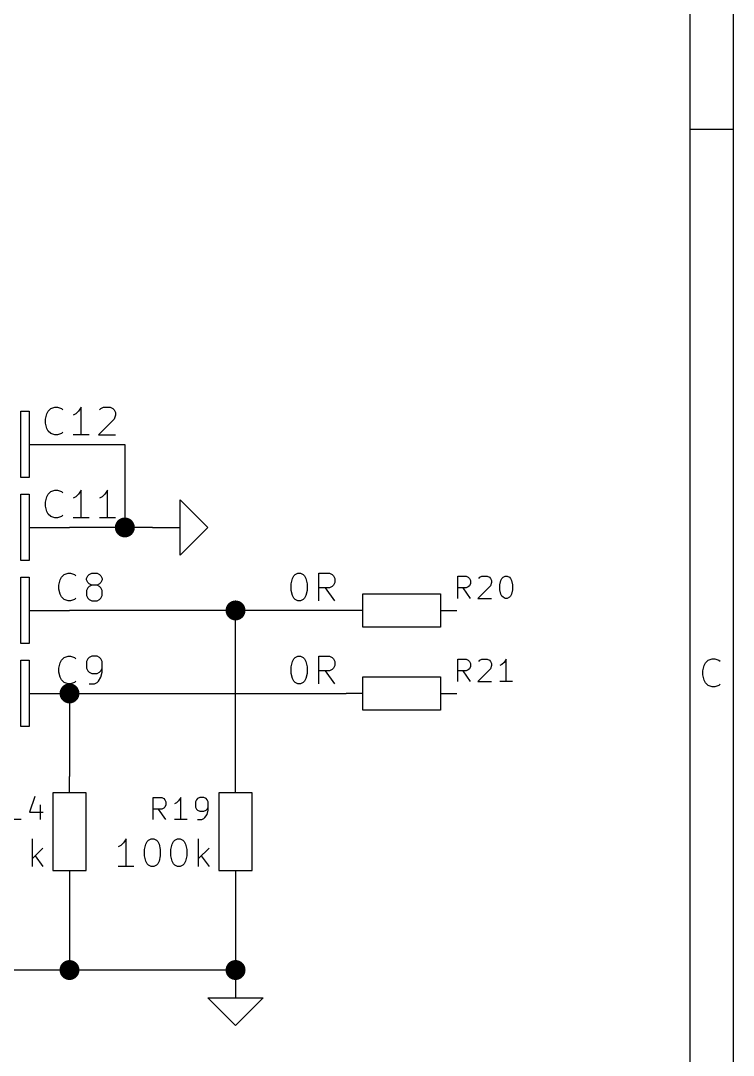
# Model space of a CAD drawing. Header units: inches. Extents: x 0.4 to 11.3, y -7.9 to -0.4.
# Drawn here: x 10.012 to 11.299, y -6.004 to -4.134 of the extents above; entities that cross this region are included whole.
import ezdxf

# ---------------------------------------------------------------- set-up
doc = ezdxf.new("R2010")
doc.units = ezdxf.units.IN
doc.header["$MEASUREMENT"] = 0
for name, color, linetype in [('GREENSIXTYFIVE', 129, 'CONTINUOUS'), ('LIGHTGREEN', 92, 'CONTINUOUS'), ('RED', 14, 'CONTINUOUS')]:
    doc.layers.add(name, color=color, linetype=linetype)

msp = doc.modelspace()

# ---------------------------------------------------------------- linework, layer by layer
at = {"layer": 'GREENSIXTYFIVE', "linetype": 'CONTINUOUS'}
for p, q in [((10.0593, -4.8447), (10.0617, -4.8399)), ((10.0617, -4.8399), (10.0664, -4.8352)), ((10.0664, -4.8352), (10.0736, -4.8328)), ((10.0736, -4.8328), (10.0783, -4.8328)), ((10.0783, -4.8328), (10.0855, -4.8352)), ((10.0855, -4.8352), (10.0879, -4.8376)), ((10.1164, -4.8399), (10.1117, -4.8447)), ((10.1212, -4.8328), (10.1164, -4.8399)), ((10.1212, -4.8828), (10.1212, -4.8328)), ((10.1545, -4.8376), (10.1569, -4.8352)), ((10.1569, -4.8352), (10.1617, -4.8328)), ((10.1617, -4.8328), (10.1736, -4.8328)), ((10.1736, -4.8328), (10.1783, -4.8352)), ((10.1783, -4.8352), (10.1807, -4.8376)), ((10.1807, -4.8376), (10.1831, -4.8423)), ((10.1831, -4.8423), (10.1831, -4.8471)), ((10.0569, -4.8542), (10.0593, -4.8447)), ((10.0569, -4.8614), (10.0569, -4.8542)), ((10.0593, -4.8709), (10.0569, -4.8614)), ((10.1117, -4.8447), (10.1069, -4.8471)), ((10.1807, -4.8542), (10.1521, -4.8828)), ((10.1831, -4.8471), (10.1807, -4.8542)), ((10.0617, -4.8757), (10.0593, -4.8709)), ((10.0664, -4.8804), (10.0617, -4.8757)), ((10.0736, -4.8828), (10.0664, -4.8804)), ((10.0855, -4.8804), (10.0783, -4.8828)), ((10.0879, -4.878), (10.0855, -4.8804)), ((10.0783, -4.8828), (10.0736, -4.8828)), ((10.1355, -4.8828), (10.1069, -4.8828)), ((10.1521, -4.8828), (10.1831, -4.8828)), ((10.0593, -4.9947), (10.0617, -4.9899)), ((10.0617, -4.9899), (10.0664, -4.9852)), ((10.0664, -4.9852), (10.0736, -4.9828)), ((10.0736, -4.9828), (10.0783, -4.9828)), ((10.0783, -4.9828), (10.0855, -4.9852)), ((10.0855, -4.9852), (10.0879, -4.9876)), ((10.1164, -4.9899), (10.1117, -4.9947)), ((10.1212, -4.9828), (10.1164, -4.9899)), ((10.1212, -5.0328), (10.1212, -4.9828)), ((10.164, -4.9899), (10.1593, -4.9947)), ((10.1688, -4.9828), (10.164, -4.9899)), ((10.1688, -5.0328), (10.1688, -4.9828)), ((10.0569, -5.0042), (10.0593, -4.9947)), ((10.0569, -5.0114), (10.0569, -5.0042)), ((10.0593, -5.0209), (10.0569, -5.0114)), ((10.1117, -4.9947), (10.1069, -4.9971)), ((10.1593, -4.9947), (10.1545, -4.9971)), ((10.0617, -5.0257), (10.0593, -5.0209)), ((10.0664, -5.0304), (10.0617, -5.0257)), ((10.0736, -5.0328), (10.0664, -5.0304)), ((10.0855, -5.0304), (10.0783, -5.0328)), ((10.0879, -5.028), (10.0855, -5.0304)), ((10.0783, -5.0328), (10.0736, -5.0328)), ((10.1355, -5.0328), (10.1069, -5.0328)), ((10.1831, -5.0328), (10.1545, -5.0328)), ((10.0831, -5.1447), (10.0855, -5.1399)), ((10.0855, -5.1399), (10.0902, -5.1352)), ((10.0902, -5.1352), (10.0974, -5.1328)), ((10.0974, -5.1328), (10.1021, -5.1328)), ((10.1021, -5.1328), (10.1093, -5.1352)), ((10.1093, -5.1352), (10.1117, -5.1376)), ((10.1307, -5.1423), (10.1331, -5.1376)), ((10.1307, -5.1447), (10.1307, -5.1423)), ((10.1331, -5.1376), (10.1355, -5.1352)), ((10.1355, -5.1352), (10.1402, -5.1328)), ((10.1402, -5.1328), (10.1498, -5.1328)), ((10.1498, -5.1328), (10.1545, -5.1352)), ((10.1545, -5.1352), (10.1569, -5.1376)), ((10.1569, -5.1376), (10.1593, -5.1423)), ((10.1593, -5.1423), (10.1593, -5.1447)), ((10.5007, -5.1519), (10.5031, -5.1423)), ((10.5031, -5.1423), (10.5055, -5.1376)), ((10.5055, -5.1376), (10.5079, -5.1352)), ((10.5079, -5.1352), (10.5126, -5.1328)), ((10.5126, -5.1328), (10.5174, -5.1328)), ((10.5174, -5.1328), (10.5221, -5.1352)), ((10.5221, -5.1352), (10.5245, -5.1376)), ((10.5245, -5.1376), (10.5269, -5.1423)), ((10.5269, -5.1423), (10.5293, -5.1519)), ((10.5507, -5.1828), (10.5507, -5.1328)), ((10.5507, -5.1328), (10.5698, -5.1328)), ((10.5698, -5.1328), (10.5745, -5.1352)), ((10.5745, -5.1352), (10.5769, -5.1376)), ((10.5769, -5.1376), (10.5793, -5.1423)), ((10.5793, -5.1423), (10.5793, -5.1495)), ((10.8014, -5.1782), (10.8014, -5.1382)), ((10.8014, -5.1382), (10.8167, -5.1382)), ((10.8167, -5.1382), (10.8205, -5.1401)), ((10.8205, -5.1401), (10.8224, -5.1421)), ((10.8224, -5.1421), (10.8243, -5.1459)), ((10.8395, -5.1421), (10.8414, -5.1401)), ((10.8414, -5.1401), (10.8452, -5.1382)), ((10.8452, -5.1382), (10.8548, -5.1382)), ((10.8548, -5.1382), (10.8586, -5.1401)), ((10.8586, -5.1401), (10.8605, -5.1421)), ((10.8605, -5.1421), (10.8624, -5.1459)), ((10.8795, -5.1459), (10.8814, -5.1421)), ((10.8814, -5.1421), (10.8833, -5.1401)), ((10.8833, -5.1401), (10.8871, -5.1382)), ((10.8871, -5.1382), (10.8909, -5.1382)), ((10.8909, -5.1382), (10.8948, -5.1401)), ((10.8948, -5.1401), (10.8967, -5.1421)), ((10.8967, -5.1421), (10.8986, -5.1459)), ((10.0807, -5.1542), (10.0831, -5.1447)), ((10.0807, -5.1614), (10.0807, -5.1542)), ((10.0831, -5.1709), (10.0807, -5.1614)), ((10.1331, -5.1495), (10.1307, -5.1447)), ((10.1331, -5.159), (10.1307, -5.1638)), ((10.1355, -5.1518), (10.1331, -5.1495)), ((10.1355, -5.1566), (10.1331, -5.159)), ((10.1402, -5.1542), (10.1355, -5.1518)), ((10.1402, -5.1542), (10.1355, -5.1566)), ((10.1498, -5.1542), (10.1402, -5.1542)), ((10.1545, -5.1518), (10.1498, -5.1542)), ((10.1545, -5.1566), (10.1498, -5.1542)), ((10.1569, -5.1495), (10.1545, -5.1518)), ((10.1569, -5.159), (10.1545, -5.1566)), ((10.1593, -5.1447), (10.1569, -5.1495)), ((10.1593, -5.1638), (10.1569, -5.159)), ((10.5007, -5.1638), (10.5007, -5.1519)), ((10.5293, -5.1519), (10.5293, -5.1638)), ((10.5698, -5.159), (10.5507, -5.159)), ((10.5793, -5.1828), (10.5626, -5.159)), ((10.5745, -5.1566), (10.5698, -5.159)), ((10.5769, -5.1542), (10.5745, -5.1566)), ((10.5793, -5.1495), (10.5769, -5.1542)), ((10.8167, -5.1592), (10.8014, -5.1592)), ((10.8243, -5.1782), (10.811, -5.1592)), ((10.8205, -5.1573), (10.8167, -5.1592)), ((10.8224, -5.1554), (10.8205, -5.1573)), ((10.8243, -5.1516), (10.8224, -5.1554)), ((10.8243, -5.1459), (10.8243, -5.1516)), ((10.8605, -5.1554), (10.8376, -5.1782)), ((10.8624, -5.1497), (10.8605, -5.1554)), ((10.8624, -5.1459), (10.8624, -5.1497)), ((10.8776, -5.1535), (10.8795, -5.1459)), ((10.8776, -5.163), (10.8776, -5.1535)), ((10.8986, -5.1459), (10.9005, -5.1535)), ((10.9005, -5.1535), (10.9005, -5.163)), ((10.0855, -5.1757), (10.0831, -5.1709)), ((10.0902, -5.1804), (10.0855, -5.1757)), ((10.1117, -5.178), (10.1093, -5.1804)), ((10.1307, -5.1638), (10.1307, -5.1733)), ((10.1307, -5.1733), (10.1331, -5.178)), ((10.1331, -5.178), (10.1355, -5.1804)), ((10.1545, -5.1804), (10.1569, -5.178)), ((10.1569, -5.178), (10.1593, -5.1733)), ((10.1593, -5.1733), (10.1593, -5.1638)), ((10.5031, -5.1733), (10.5007, -5.1638)), ((10.5055, -5.178), (10.5031, -5.1733)), ((10.5079, -5.1804), (10.5055, -5.178)), ((10.5245, -5.178), (10.5221, -5.1804)), ((10.5269, -5.1733), (10.5245, -5.178)), ((10.5293, -5.1638), (10.5269, -5.1733)), ((10.8376, -5.1782), (10.8624, -5.1782)), ((10.8795, -5.1706), (10.8776, -5.163)), ((10.8814, -5.1744), (10.8795, -5.1706)), ((10.8833, -5.1763), (10.8814, -5.1744)), ((10.8871, -5.1782), (10.8833, -5.1763)), ((10.8909, -5.1782), (10.8871, -5.1782)), ((10.8948, -5.1763), (10.8909, -5.1782)), ((10.8967, -5.1744), (10.8948, -5.1763)), ((10.8986, -5.1706), (10.8967, -5.1744)), ((10.9005, -5.163), (10.8986, -5.1706)), ((10.0974, -5.1828), (10.0902, -5.1804)), ((10.1021, -5.1828), (10.0974, -5.1828)), ((10.1093, -5.1804), (10.1021, -5.1828)), ((10.1355, -5.1804), (10.1402, -5.1828)), ((10.1402, -5.1828), (10.1498, -5.1828)), ((10.1498, -5.1828), (10.1545, -5.1804)), ((10.5126, -5.1828), (10.5079, -5.1804)), ((10.5174, -5.1828), (10.5126, -5.1828)), ((10.5221, -5.1804), (10.5174, -5.1828)), ((10.0831, -5.2947), (10.0855, -5.2899)), ((10.0855, -5.2899), (10.0902, -5.2852)), ((10.0902, -5.2852), (10.0974, -5.2828)), ((10.0974, -5.2828), (10.1021, -5.2828)), ((10.1021, -5.2828), (10.1093, -5.2852)), ((10.1093, -5.2852), (10.1117, -5.2876)), ((10.1331, -5.2876), (10.1307, -5.2923)), ((10.1307, -5.2923), (10.1307, -5.3042)), ((10.1355, -5.2852), (10.1331, -5.2876)), ((10.1402, -5.2828), (10.1355, -5.2852)), ((10.1498, -5.2828), (10.1402, -5.2828)), ((10.1545, -5.2852), (10.1498, -5.2828)), ((10.1569, -5.2876), (10.1545, -5.2852)), ((10.1593, -5.2923), (10.1569, -5.2876)), ((10.1593, -5.3114), (10.1593, -5.2923)), ((10.5007, -5.3019), (10.5031, -5.2923)), ((10.5031, -5.2923), (10.5055, -5.2876)), ((10.5055, -5.2876), (10.5079, -5.2852)), ((10.5079, -5.2852), (10.5126, -5.2828)), ((10.5126, -5.2828), (10.5174, -5.2828)), ((10.5174, -5.2828), (10.5221, -5.2852)), ((10.5221, -5.2852), (10.5245, -5.2876)), ((10.5245, -5.2876), (10.5269, -5.2923)), ((10.5269, -5.2923), (10.5293, -5.3019)), ((10.5507, -5.3328), (10.5507, -5.2828)), ((10.5507, -5.2828), (10.5698, -5.2828)), ((10.5698, -5.2828), (10.5745, -5.2852)), ((10.5745, -5.2852), (10.5769, -5.2876)), ((10.5769, -5.2876), (10.5793, -5.2923)), ((10.5793, -5.2923), (10.5793, -5.2995)), ((10.8014, -5.3282), (10.8014, -5.2882)), ((10.8014, -5.2882), (10.8167, -5.2882)), ((10.8167, -5.2882), (10.8205, -5.2901)), ((10.8205, -5.2901), (10.8224, -5.2921)), ((10.8224, -5.2921), (10.8243, -5.2959)), ((10.8395, -5.2921), (10.8414, -5.2901)), ((10.8414, -5.2901), (10.8452, -5.2882)), ((10.8452, -5.2882), (10.8548, -5.2882)), ((10.8548, -5.2882), (10.8586, -5.2901)), ((10.8586, -5.2901), (10.8605, -5.2921)), ((10.8605, -5.2921), (10.8624, -5.2959)), ((10.889, -5.2882), (10.8852, -5.294)), ((10.889, -5.3282), (10.889, -5.2882)), ((10.0807, -5.3042), (10.0831, -5.2947)), ((10.0807, -5.3114), (10.0807, -5.3042)), ((10.1307, -5.3042), (10.1331, -5.309)), ((10.1331, -5.309), (10.1355, -5.3114)), ((10.1545, -5.3114), (10.1569, -5.309)), ((10.1569, -5.309), (10.1593, -5.3042)), ((10.5007, -5.3138), (10.5007, -5.3019)), ((10.5293, -5.3019), (10.5293, -5.3138)), ((10.5698, -5.309), (10.5507, -5.309)), ((10.5793, -5.3328), (10.5626, -5.309)), ((10.5745, -5.3066), (10.5698, -5.309)), ((10.5769, -5.3042), (10.5745, -5.3066)), ((10.5793, -5.2995), (10.5769, -5.3042)), ((10.8167, -5.3092), (10.8014, -5.3092)), ((10.8243, -5.3282), (10.811, -5.3092)), ((10.8205, -5.3073), (10.8167, -5.3092)), ((10.8224, -5.3054), (10.8205, -5.3073)), ((10.8243, -5.3016), (10.8224, -5.3054)), ((10.8243, -5.2959), (10.8243, -5.3016)), ((10.8605, -5.3054), (10.8376, -5.3282)), ((10.8624, -5.2997), (10.8605, -5.3054)), ((10.8624, -5.2959), (10.8624, -5.2997)), ((10.8814, -5.2978), (10.8776, -5.2997)), ((10.8852, -5.294), (10.8814, -5.2978)), ((10.0831, -5.3209), (10.0807, -5.3114)), ((10.0855, -5.3257), (10.0831, -5.3209)), ((10.0902, -5.3304), (10.0855, -5.3257)), ((10.1117, -5.328), (10.1093, -5.3304)), ((10.1355, -5.3114), (10.1402, -5.3138)), ((10.1402, -5.3138), (10.1498, -5.3138)), ((10.1498, -5.3138), (10.1545, -5.3114)), ((10.1498, -5.3304), (10.1521, -5.328)), ((10.1521, -5.328), (10.1569, -5.3209)), ((10.1569, -5.3209), (10.1593, -5.3114)), ((10.5031, -5.3233), (10.5007, -5.3138)), ((10.5055, -5.328), (10.5031, -5.3233)), ((10.5079, -5.3304), (10.5055, -5.328)), ((10.5245, -5.328), (10.5221, -5.3304)), ((10.5269, -5.3233), (10.5245, -5.328)), ((10.5293, -5.3138), (10.5269, -5.3233)), ((10.8376, -5.3282), (10.8624, -5.3282)), ((10.9005, -5.3282), (10.8776, -5.3282)), ((10.0974, -5.3328), (10.0902, -5.3304)), ((10.1021, -5.3328), (10.0974, -5.3328)), ((10.1093, -5.3304), (10.1021, -5.3328)), ((10.1355, -5.3328), (10.145, -5.3328)), ((10.145, -5.3328), (10.1498, -5.3304)), ((10.5126, -5.3328), (10.5079, -5.3304)), ((10.5174, -5.3328), (10.5126, -5.3328)), ((10.5221, -5.3304), (10.5174, -5.3328)), ((10.0371, -5.5363), (10.0276, -5.5649)), ((10.0467, -5.5516), (10.0467, -5.5782)), ((10.2514, -5.5782), (10.2514, -5.5382)), ((10.2514, -5.5382), (10.2667, -5.5382)), ((10.2667, -5.5382), (10.2705, -5.5401)), ((10.2705, -5.5401), (10.2724, -5.5421)), ((10.2724, -5.5421), (10.2743, -5.5459)), ((10.2743, -5.5516), (10.2724, -5.5554)), ((10.2743, -5.5459), (10.2743, -5.5516)), ((10.2933, -5.5478), (10.2895, -5.5497)), ((10.2971, -5.544), (10.2933, -5.5478)), ((10.301, -5.5382), (10.2971, -5.544)), ((10.301, -5.5782), (10.301, -5.5382)), ((10.3295, -5.5421), (10.3276, -5.5459)), ((10.3276, -5.5459), (10.3276, -5.5554)), ((10.3314, -5.5401), (10.3295, -5.5421)), ((10.3352, -5.5382), (10.3314, -5.5401)), ((10.3429, -5.5382), (10.3352, -5.5382)), ((10.3467, -5.5401), (10.3429, -5.5382)), ((10.3486, -5.5421), (10.3467, -5.5401)), ((10.3505, -5.5459), (10.3486, -5.5421)), ((10.3505, -5.5611), (10.3505, -5.5459)), ((10.0276, -5.5649), (10.0524, -5.5649)), ((10.2667, -5.5592), (10.2514, -5.5592)), ((10.2743, -5.5782), (10.261, -5.5592)), ((10.2705, -5.5573), (10.2667, -5.5592)), ((10.2724, -5.5554), (10.2705, -5.5573)), ((10.3276, -5.5554), (10.3295, -5.5592)), ((10.3295, -5.5592), (10.3314, -5.5611)), ((10.3314, -5.5611), (10.3352, -5.563)), ((10.3352, -5.563), (10.3429, -5.563)), ((10.3429, -5.563), (10.3467, -5.5611)), ((10.3448, -5.5744), (10.3486, -5.5687)), ((10.3467, -5.5611), (10.3486, -5.5592)), ((10.3486, -5.5592), (10.3505, -5.5554)), ((10.3486, -5.5687), (10.3505, -5.5611)), ((10.0124, -5.5782), (9.9895, -5.5782)), ((10.3124, -5.5782), (10.2895, -5.5782)), ((10.3314, -5.5782), (10.339, -5.5782)), ((10.339, -5.5782), (10.3429, -5.5763)), ((10.3429, -5.5763), (10.3448, -5.5744)), ((10.0331, -5.6628), (10.0331, -5.6128)), ((10.1926, -5.6247), (10.1879, -5.6271)), ((10.1974, -5.6199), (10.1926, -5.6247)), ((10.2021, -5.6128), (10.1974, -5.6199)), ((10.2021, -5.6628), (10.2021, -5.6128)), ((10.2355, -5.6319), (10.2379, -5.6223)), ((10.2379, -5.6223), (10.2402, -5.6176)), ((10.2402, -5.6176), (10.2426, -5.6152)), ((10.2426, -5.6152), (10.2474, -5.6128)), ((10.2474, -5.6128), (10.2521, -5.6128)), ((10.2521, -5.6128), (10.2569, -5.6152)), ((10.2569, -5.6152), (10.2593, -5.6176)), ((10.2593, -5.6176), (10.2617, -5.6223)), ((10.2617, -5.6223), (10.264, -5.6319)), ((10.2831, -5.6319), (10.2855, -5.6223)), ((10.2855, -5.6223), (10.2879, -5.6176)), ((10.2879, -5.6176), (10.2902, -5.6152)), ((10.2902, -5.6152), (10.295, -5.6128)), ((10.295, -5.6128), (10.2998, -5.6128)), ((10.2998, -5.6128), (10.3045, -5.6152)), ((10.3045, -5.6152), (10.3069, -5.6176)), ((10.3069, -5.6176), (10.3093, -5.6223)), ((10.3093, -5.6223), (10.3117, -5.6319)), ((10.3331, -5.6628), (10.3331, -5.6128)), ((10.0521, -5.6295), (10.0331, -5.6485)), ((10.0379, -5.6438), (10.0521, -5.6628)), ((10.2355, -5.6438), (10.2355, -5.6319)), ((10.2379, -5.6533), (10.2355, -5.6438)), ((10.264, -5.6438), (10.2617, -5.6533)), ((10.264, -5.6319), (10.264, -5.6438)), ((10.2831, -5.6438), (10.2831, -5.6319)), ((10.2855, -5.6533), (10.2831, -5.6438)), ((10.3117, -5.6438), (10.3093, -5.6533)), ((10.3117, -5.6319), (10.3117, -5.6438)), ((10.3521, -5.6295), (10.3331, -5.6485)), ((10.3379, -5.6438), (10.3521, -5.6628)), ((10.2164, -5.6628), (10.1879, -5.6628)), ((10.2402, -5.658), (10.2379, -5.6533)), ((10.2426, -5.6604), (10.2402, -5.658)), ((10.2474, -5.6628), (10.2426, -5.6604)), ((10.2521, -5.6628), (10.2474, -5.6628)), ((10.2569, -5.6604), (10.2521, -5.6628)), ((10.2593, -5.658), (10.2569, -5.6604)), ((10.2617, -5.6533), (10.2593, -5.658)), ((10.2879, -5.658), (10.2855, -5.6533)), ((10.2902, -5.6604), (10.2879, -5.658)), ((10.295, -5.6628), (10.2902, -5.6604)), ((10.2998, -5.6628), (10.295, -5.6628)), ((10.3045, -5.6604), (10.2998, -5.6628)), ((10.3069, -5.658), (10.3045, -5.6604)), ((10.3093, -5.6533), (10.3069, -5.658))]:
    msp.add_line(p, q, dxfattribs=at)
at = {"layer": 'LIGHTGREEN', "linetype": 'CONTINUOUS'}
for p, q in [((10.1, -4.9), (10.2, -4.9)), ((10.2, -4.9), (10.2, -5.05)), ((10.2, -5.05), (10.1, -5.05)), ((10.25, -5.05), (10.2, -5.05)), ((10.4, -5.2), (10.1, -5.2)), ((10.4, -5.5), (10.4, -5.2)), ((10.6, -5.2), (10.4, -5.2)), ((10.1, -5.35), (10.6, -5.35)), ((10.1, -5.35), (10.1, -5.5)), ((10.1, -5.7), (10.1, -5.85)), ((10.4, -5.7), (10.4, -5.85)), ((10.1, -5.85), (9.45, -5.85)), ((10.4, -5.85), (10.1, -5.85))]:
    msp.add_line(p, q, dxfattribs=at)
at = {"layer": 'LIGHTGREEN', "const_width": 0.018}
for points in [[(10.191, -5.05, 1), (10.209, -5.05, 1)], [(10.391, -5.2, 1), (10.409, -5.2, 1)], [(10.091, -5.35, 1), (10.109, -5.35, 1)], [(10.091, -5.85, 1), (10.109, -5.85, 1)], [(10.391, -5.85, 1), (10.409, -5.85, 1)]]:
    msp.add_lwpolyline(points, format="xyb", close=True, dxfattribs=at)
at = {"layer": 'RED', "linetype": 'CONTINUOUS'}
for p, q in [((11.2993, -0.3937), (11.2993, -7.8743)), ((11.2206, -0.4724), (11.2206, -7.7956)), ((11.2993, -4.3307), (11.2206, -4.3307)), ((10.012, -4.96), (10.012, -4.84)), ((10.012, -4.84), (10.027, -4.84)), ((10.027, -4.84), (10.027, -4.96)), ((10.027, -4.9), (10.1, -4.9)), ((10.027, -4.96), (10.012, -4.96)), ((10.012, -5.11), (10.012, -4.99)), ((10.012, -4.99), (10.027, -4.99)), ((10.027, -4.99), (10.027, -5.11)), ((10.3, -5.05), (10.3, -5)), ((10.3, -5), (10.35, -5.05)), ((10.027, -5.05), (10.1, -5.05)), ((10.25, -5.05), (10.3, -5.05)), ((10.35, -5.05), (10.3, -5.1)), ((10.3, -5.1), (10.3, -5.05)), ((10.027, -5.11), (10.012, -5.11)), ((10.012, -5.26), (10.012, -5.14)), ((10.012, -5.14), (10.027, -5.14)), ((10.027, -5.14), (10.027, -5.26)), ((10.63, -5.23), (10.63, -5.17)), ((10.63, -5.17), (10.77, -5.17)), ((10.77, -5.17), (10.77, -5.23)), ((10.027, -5.2), (10.1, -5.2)), ((10.63, -5.2), (10.6, -5.2)), ((10.77, -5.2), (10.8, -5.2)), ((10.77, -5.23), (10.63, -5.23)), ((10.027, -5.26), (10.012, -5.26)), ((10.012, -5.41), (10.012, -5.29)), ((10.012, -5.29), (10.027, -5.29)), ((10.027, -5.29), (10.027, -5.41)), ((11.249, -5.2945), (11.2538, -5.2896)), ((11.2538, -5.2896), (11.2611, -5.2872)), ((11.2611, -5.2872), (11.266, -5.2872)), ((11.266, -5.2872), (11.2733, -5.2896)), ((11.2733, -5.2896), (11.2758, -5.292)), ((11.2441, -5.3091), (11.2465, -5.2993)), ((11.2441, -5.3164), (11.2441, -5.3091)), ((11.2465, -5.2993), (11.249, -5.2945)), ((10.63, -5.38), (10.63, -5.32)), ((10.63, -5.32), (10.77, -5.32)), ((10.77, -5.32), (10.77, -5.38)), ((11.2465, -5.3261), (11.2441, -5.3164)), ((11.249, -5.331), (11.2465, -5.3261)), ((11.2538, -5.3359), (11.249, -5.331)), ((11.2611, -5.3383), (11.2538, -5.3359)), ((11.266, -5.3383), (11.2611, -5.3383)), ((11.2733, -5.3359), (11.266, -5.3383)), ((11.2758, -5.3335), (11.2733, -5.3359)), ((10.027, -5.35), (10.1, -5.35)), ((10.63, -5.35), (10.6, -5.35)), ((10.77, -5.35), (10.8, -5.35)), ((10.77, -5.38), (10.63, -5.38)), ((10.027, -5.41), (10.012, -5.41)), ((10.1, -5.53), (10.1, -5.5)), ((10.4, -5.53), (10.4, -5.5)), ((10.07, -5.53), (10.07, -5.67)), ((10.13, -5.53), (10.07, -5.53)), ((10.13, -5.67), (10.13, -5.53)), ((10.37, -5.53), (10.37, -5.67)), ((10.43, -5.53), (10.37, -5.53)), ((10.43, -5.67), (10.43, -5.53)), ((10.07, -5.67), (10.13, -5.67)), ((10.1, -5.67), (10.1, -5.7)), ((10.37, -5.67), (10.43, -5.67)), ((10.4, -5.67), (10.4, -5.7)), ((10.4, -5.85), (10.4, -5.9)), ((10.4, -5.95), (10.35, -5.9)), ((10.35, -5.9), (10.4, -5.9)), ((10.4, -5.9), (10.45, -5.9)), ((10.45, -5.9), (10.4, -5.95))]:
    msp.add_line(p, q, dxfattribs=at)

doc.saveas('drawing.dxf')
